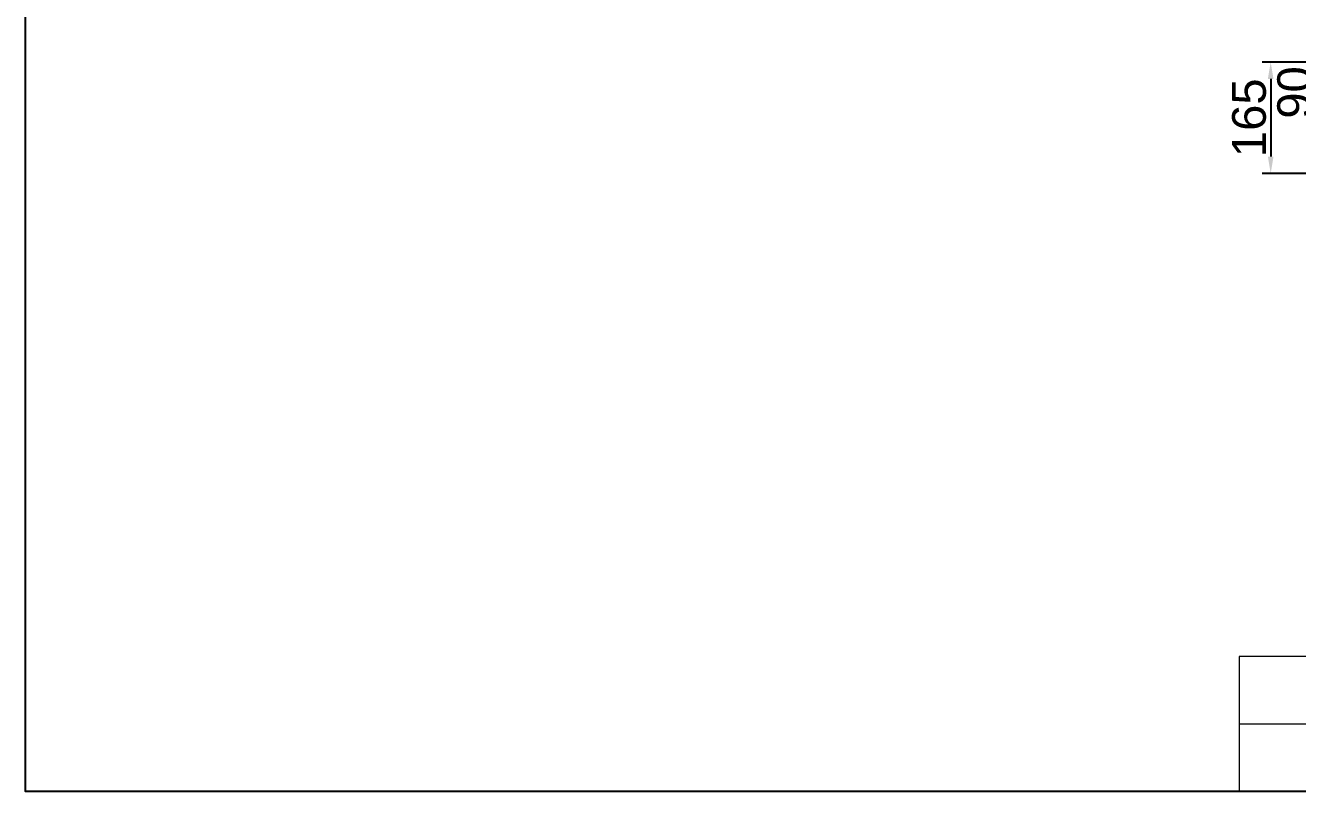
# Model space of a CAD drawing. Header units: millimetres. Extents: x 0 to 182016, y 11 to 3710.
# Drawn here: x 169901 to 171786, y 11 to 1146 of the extents above; entities that cross this region are included whole.
import ezdxf

# ---------------------------------------------------------------- set-up
doc = ezdxf.new("R2010")
doc.units = ezdxf.units.MM
doc.styles.get("Standard").update_dxf_attribs({"font": 'arial.ttf'})
doc.dimstyles.new('Padidinti matmenys', dxfattribs={"dimscale": 10, "dimtxt": 5, "dimasz": 2.5, "dimexe": 1.25, "dimexo": 0.625, "dimtad": 1, "dimdec": 1, "dimtxsty": 'Standard', "dimcen": 2.5, "dimadec": 0, "dimazin": 0, "dimtfac": 1, "dimtdec": 1, "dimtmove": 0, "dimatfit": 3, "dimfxl": 1, "dimarcsym": 0})

# ---------------------------------------------------------------- blocks, each defined once
blk = doc.blocks.new('*D1536')
at = {"color": 0, "lineweight": -2, "transparency": 16777216}
for p, q in [((171857.7, 1091.9), (171800.9, 1091.9)), ((171813.4, 1026.9), (171813.4, 1066.9)), ((171893.7, 1001.9), (171800.9, 1001.9))]:
    blk.add_line(p, q, dxfattribs=at)
at = {"color": 0, "transparency": 16777216}
for points in [[(171809.2, 1066.9), (171817.6, 1066.9), (171813.4, 1091.9)], [(171809.2, 1026.9), (171817.6, 1026.9), (171813.4, 1001.9)]]:
    blk.add_solid(points, dxfattribs=at)
at = {"layer": 'Defpoints', "color": 0, "transparency": 16777216}
for p in [(171813.4, 1091.9), (171864, 1091.9), (171900, 1001.9)]:
    blk.add_point(p, dxfattribs=at)
at = {"color": 0, "lineweight": 5, "transparency": 16777216, "insert": (171781.6, 1046.9), "char_height": 50, "attachment_point": 5, "rotation": 90}
blk.add_mtext('90', dxfattribs=at)
blk = doc.blocks.new('*D2032')
at = {"color": 0, "lineweight": -2, "transparency": 16777216}
for p, q in [((171814.7, 1091.9), (171734, 1091.9)), ((171746.5, 1066.9), (171746.5, 951.9)), ((171814.7, 926.9), (171734, 926.9))]:
    blk.add_line(p, q, dxfattribs=at)
at = {"color": 0, "transparency": 16777216}
for points in [[(171742.3, 1066.9), (171750.7, 1066.9), (171746.5, 1091.9)], [(171742.3, 951.9), (171750.7, 951.9), (171746.5, 926.9)]]:
    blk.add_solid(points, dxfattribs=at)
at = {"layer": 'Defpoints', "color": 0, "transparency": 16777216}
for p in [(171821, 1091.9), (171746.5, 926.9), (171821, 926.9)]:
    blk.add_point(p, dxfattribs=at)
at = {"color": 0, "lineweight": 5, "transparency": 16777216, "insert": (171714.7, 1009.4), "char_height": 50, "attachment_point": 5, "rotation": 90}
blk.add_mtext('165', dxfattribs=at)

msp = doc.modelspace()

# ---------------------------------------------------------------- linework, layer by layer
at = {"lineweight": 0}
for p, q in [((175400.5034671, 210.9357406), (171700.0431827, 210.9357406)), ((171700.0431827, 210.9357406), (171700.0431827, 10.9108603)), ((172427.0097001, 110.9233004), (171700.0431827, 110.9233004))]:
    msp.add_line(p, q, dxfattribs=at)
msp.add_lwpolyline([(175400.5034671, 3710.4502728), (175400.5034671, 10.9108603), (169901.1881243, 10.9108603), (169901.1881243, 3710.4502728)], close=True)

# ---------------------------------------------------------------- dimensions: what is measured, and where the dimension line sits
at = {"color": 1, "lineweight": 5}
dim = msp.add_linear_dim(base=(171746.487435, 926.9060373), p1=(171820.9911125, 1091.9060373), p2=(171820.9911125, 926.9060373), angle=90, dimstyle='Padidinti matmenys', dxfattribs=at)
dim.commit()
dim.dimension.update_dxf_attribs({"geometry": '*D2032', "text_midpoint": (171714.7087856, 1009.4060373)})
dim = msp.add_linear_dim(base=(171813.3936309, 1091.9060373), p1=(171899.9911128, 1001.9060373), p2=(171863.9911128, 1091.9060373), angle=90, dimstyle='Padidinti matmenys', dxfattribs=at)
dim.commit()
dim.dimension.update_dxf_attribs({"geometry": '*D1536', "text_midpoint": (171813.3936309, 1046.9060373), "dimtype": 160})

doc.saveas('drawing.dxf')
